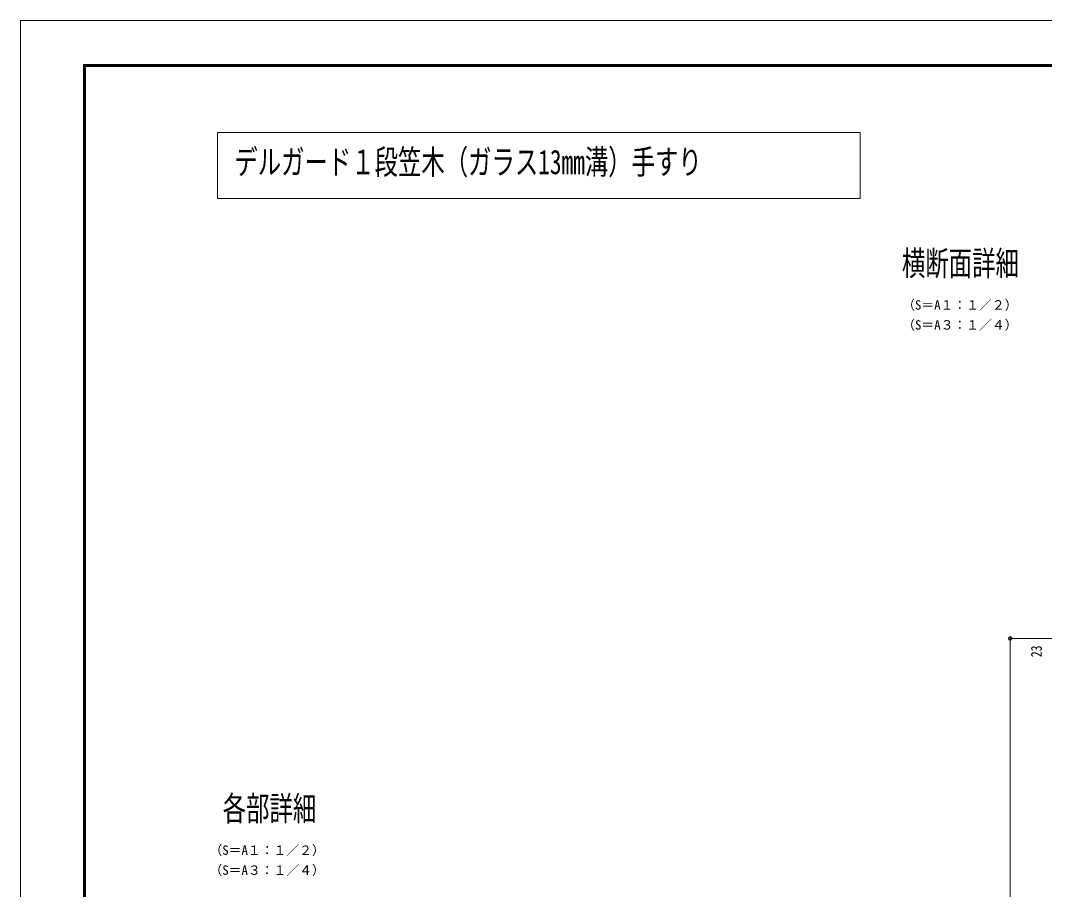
# Model space of a CAD drawing. Units: millimetres, scale not verified. Extents: x -3580 to 3580, y -1188 to 1188.
# Drawn here: x 216 to 1494, y 104 to 1188 of the extents above; entities that cross this region are included whole.
import ezdxf
from ezdxf.enums import TextEntityAlignment as Align

# ---------------------------------------------------------------- set-up
doc = ezdxf.new("R2010")
doc.units = ezdxf.units.MM
doc.header["$LTSCALE"] = 6
for name, color, linetype, lineweight in [('0-0_0', 7, 'Continuous', 18), ('0-1_DEFPOINTS', 7, 'Continuous', 18), ('0-4_WAKU', 7, 'Continuous', 18), ('0-A_1手摺寸法', 3, 'Continuous', 18)]:
    doc.layers.add(name, color=color, linetype=linetype, lineweight=lineweight)
doc.styles.add('ＭＳ ゴシック', font='')
doc.styles.get('ＭＳ ゴシック').set_extended_font_data('MS Gothic')

msp = doc.modelspace()

# ---------------------------------------------------------------- linework, layer by layer
at = {"layer": '0-0_0', "lineweight": 9}
msp.add_line((1450.785, 414.794), (1450.785, 412.494), dxfattribs=at)
at = {"layer": '0-0_0'}
msp.add_lwpolyline([(1263.752, 966.126), (461.625, 966.126), (461.625, 1048.452), (1263.752, 1048.452)], close=True, dxfattribs=at)
at = {"layer": '0-0_0', "lineweight": 9}
for radius in [2.3, 1.15]:
    msp.add_circle((1450.785, 417.094), radius, dxfattribs=at)
at = {"layer": '0-1_DEFPOINTS', "color": 5}
for p, q in [((215.776, 1187.987), (215.776, -1188.013)), ((3579.776, 1187.987), (215.776, 1187.987))]:
    msp.add_line(p, q, dxfattribs=at)
at = {"layer": '0-4_WAKU'}
for p, q in [((294.576, 1133.187), (294.576, -1129.213)), ((3496.976, 1133.187), (294.576, 1133.187)), ((295.176, 1132.587), (295.176, -1128.613)), ((3496.376, 1132.587), (295.176, 1132.587)), ((295.776, 1131.987), (295.776, -1128.013)), ((3495.776, 1131.987), (295.776, 1131.987)), ((296.376, 1131.387), (296.376, -1127.413)), ((3495.176, 1131.387), (296.376, 1131.387)), ((296.976, 1130.787), (296.976, -1126.813)), ((3494.576, 1130.787), (296.976, 1130.787))]:
    msp.add_line(p, q, dxfattribs=at)
at = {"layer": '0-A_1手摺寸法'}
for p, q in [((1712.219, 417.094), (1450.785, 417.094)), ((1450.785, 412.494), (1450.785, -678.306))]:
    msp.add_line(p, q, dxfattribs=at)

# ---------------------------------------------------------------- texts
at = {"layer": '0-0_0', "style": 'ＭＳ ゴシック', "width": 0.7}
for s, p in [('デルガード１段笠木（ガラス13mm溝）手すり', (482.688, 987.076)), ('横断面詳細', (1315.733, 860.7)), ('各部詳細', (468.128, 180.527))]:
    msp.add_text(s, height=30.55, dxfattribs=at).set_placement(p, align=Align.BOTTOM_LEFT)
at = {"layer": '0-0_0', "style": 'ＭＳ ゴシック'}
for s, p in [('（S＝A１：１／２）', (1316.03, 823.79)), ('（S＝A３：１／４）', (1316.03, 798.883)), ('（S＝A１：１／２）', (451.606, 143.617)), ('（S＝A３：１／４）', (451.606, 118.71))]:
    msp.add_text(s, height=11.73, dxfattribs=at).set_placement(p, align=Align.BOTTOM_LEFT)
at = {"layer": '0-A_1手摺寸法', "color": 7, "style": 'ＭＳ ゴシック', "width": 0.8}
msp.add_text('23', height=13.49, rotation=90, dxfattribs=at).set_placement((1494.258, 393.678), align=Align.BOTTOM_LEFT)

doc.saveas('drawing.dxf')
